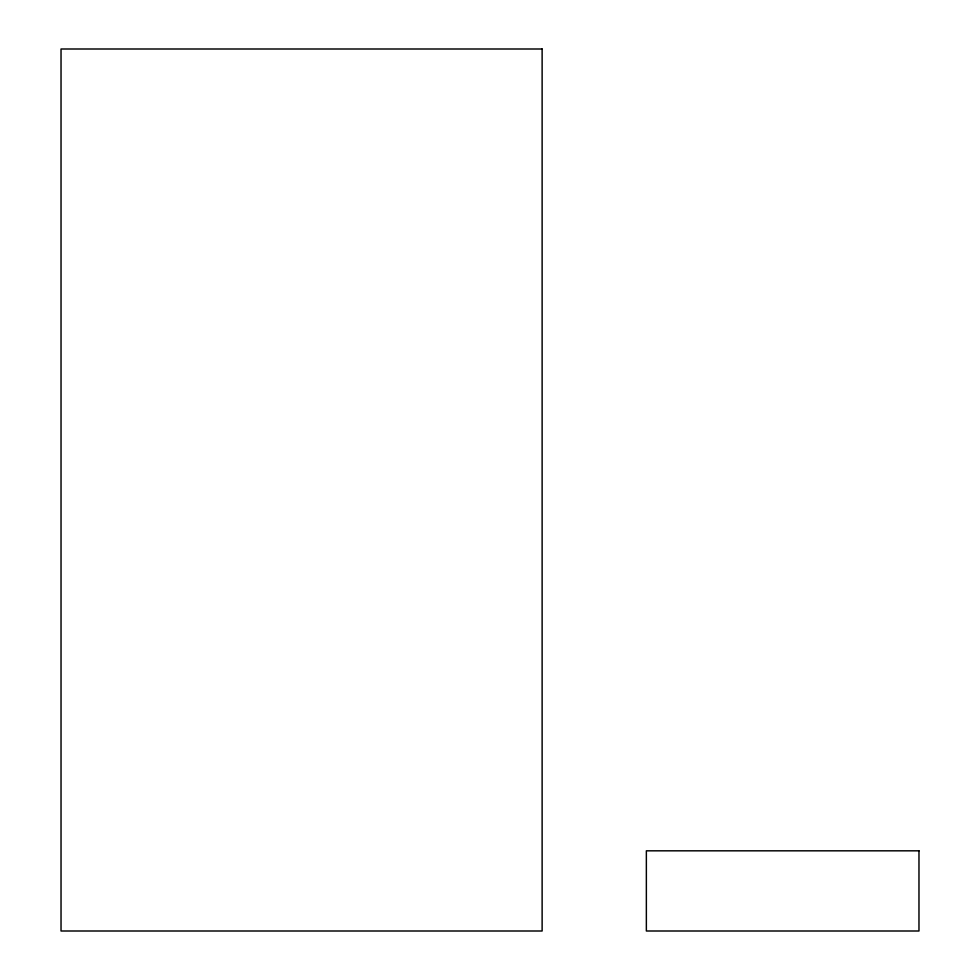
<?xml version="1.0" encoding="UTF-8"?>
<svg xmlns="http://www.w3.org/2000/svg" width="980" height="980" viewBox="0 0 980 980"><rect width="100%" height="100%" fill="white"/><g stroke="black" fill="none" stroke-linecap="round" stroke-linejoin="round"><path stroke-width="1.47" d="M542.124 49L61.03 49L61.03 931L542.124 931L542.124 49M918.971 850.824L646.359 850.824L646.359 931L918.971 931L918.971 850.824"/></g></svg>
